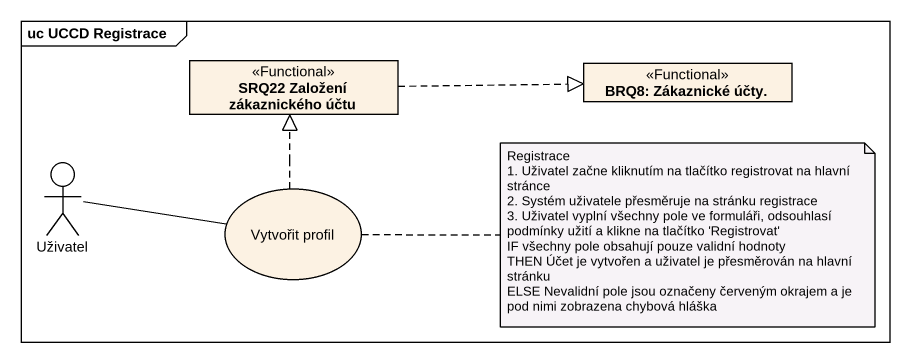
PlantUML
@startuml
mainframe uc UCCD Registrace
allowmixing
hide circle
hide empty members
class "SRQ22 Založení zákaznického účtu" as SRQ22_Založení_zákaznického <<Functional>>
class "BRQ8: Zákaznické účty." as BRQ8_Zákaznické_účty <<Functional>>
actor Uživatel
usecase "Vytvořit profil" as Vytvořit_profil
SRQ22_Založení_zákaznického .right.|> BRQ8_Zákaznické_účty
Uživatel -right- Vytvořit_profil
Vytvořit_profil .up.|> SRQ22_Založení_zákaznického
note right of Vytvořit_profil
  Registrace
  1. Uživatel začne kliknutím na tlačítko registrovat na hlavní stránce
  2. Systém uživatele přesměruje na stránku registrace
  3. Uživatel vyplní všechny pole ve formuláři, odsouhlasí podmínky užití a klikne na tlačítko 'Registrovat'
  IF všechny pole obsahují pouze validní hodnoty
  THEN Účet je vytvořen a uživatel je přesměrován na hlavní stránku
  ELSE Nevalidní pole jsou označeny červeným okrajem a je pod nimi zobrazena chybová hláška
end note
@enduml
